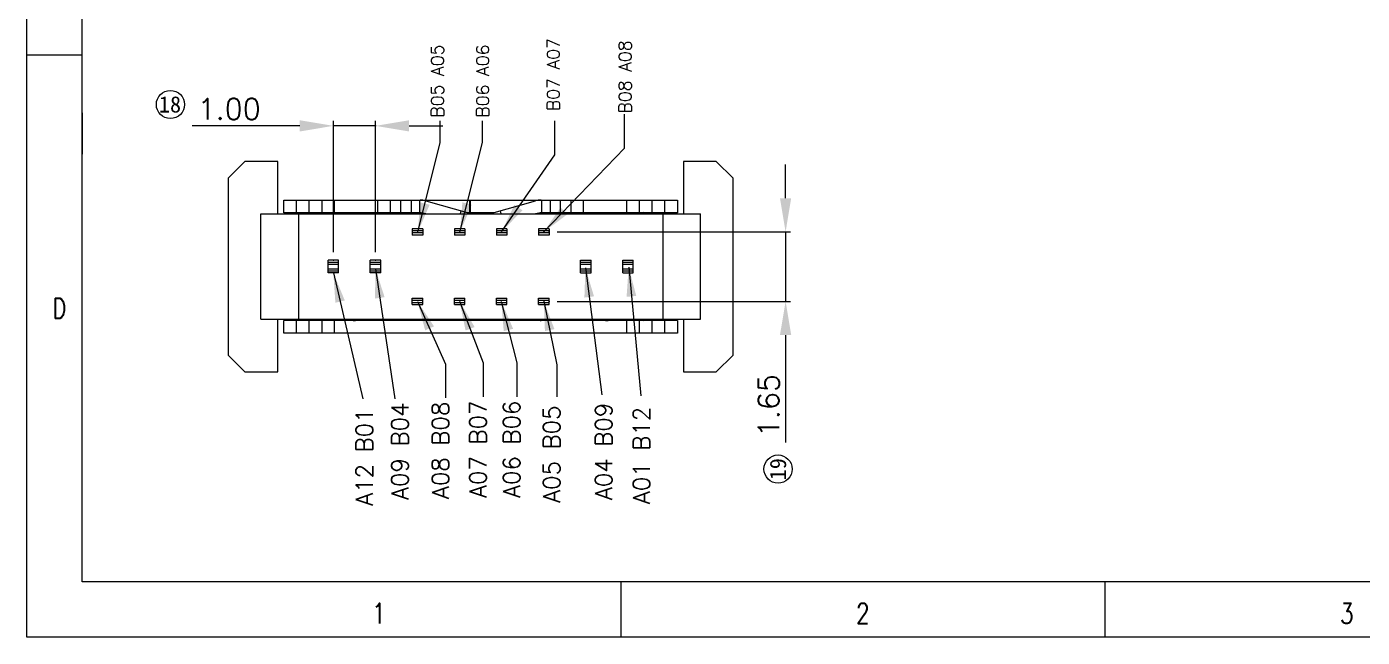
# Model space of a CAD drawing. Extents: x 2595 to 2747, y 707 to 762.
# Drawn here: x 2595.16 to 2626.9, y 708.06 to 722.57 of the extents above; entities that cross this region are included whole.
import ezdxf
from ezdxf.enums import TextEntityAlignment as Align

# ---------------------------------------------------------------- set-up
doc = ezdxf.new("R2010")
doc.units = 0
doc.header["$MEASUREMENT"] = 0
doc.layers.get('0').update_dxf_attribs({"linetype": 'CONTINUOUS', "lineweight": 20})
doc.layers.add('HANBO', color=7, linetype='CONTINUOUS', lineweight=9)
doc.styles.add('ROMANS', font='ROMANS.SHX', dxfattribs={"bigfont": 'gbcbig.shx'})
doc.styles.get("Standard").update_dxf_attribs({"font": 'simplex.shx', "bigfont": 'gbcbig.shx'})
doc.styles.add('style2', font='')
doc.styles.get('style2').set_extended_font_data('SimSun')
doc.dimstyles.new('汉博电子', dxfattribs={"dimtxt": 0.5, "dimasz": 0.8, "dimexe": 0.12, "dimexo": 0.19, "dimgap": 0.15, "dimtad": 1, "dimzin": 1, "dimdsep": 46, "dimtxsty": 'ROMANS', "dimcen": 2.13, "dimclrd": 3, "dimclre": 3, "dimclrt": 2, "dimazin": 2, "dimtfac": 1, "dimtmove": 0, "dimatfit": 3, "dimfxl": 1, "dimlwd": 13, "dimlwe": 13, "dimarcsym": 0})

# ---------------------------------------------------------------- blocks, each defined once
blk = doc.blocks.new('*D36')
at = {"color": 3, "lineweight": 13, "transparency": 16777216}
for p, q in [((2601.651, 720.214), (2599.099, 720.214)), ((2602.451, 717.21), (2602.451, 720.334)), ((2603.451, 720.214), (2602.451, 720.214)), ((2603.451, 717.21), (2603.451, 720.334)), ((2604.251, 720.214), (2605.051, 720.214))]:
    blk.add_line(p, q, dxfattribs=at)
at = {"color": 3, "transparency": 16777216}
for points in [[(2601.651, 720.347), (2601.651, 720.08), (2602.451, 720.214)], [(2604.251, 720.347), (2604.251, 720.08), (2603.451, 720.214)]]:
    blk.add_solid(points, dxfattribs=at)
at = {"layer": 'HANBO', "color": 0, "transparency": 16777216}
for p in [(2603.451, 720.214), (2602.451, 717.02), (2603.451, 717.02)]:
    blk.add_point(p, dxfattribs=at)
at = {"color": 2, "transparency": 16777216, "insert": (2599.975, 720.614), "char_height": 0.5, "attachment_point": 5, "style": 'ROMANS'}
blk.add_mtext('1.00', dxfattribs=at)
blk = doc.blocks.new('*D37')
at = {"color": 3, "lineweight": 13, "transparency": 16777216}
for p, q in [((2613.197, 718.495), (2613.197, 719.295)), ((2607.766, 717.695), (2613.317, 717.695)), ((2613.197, 717.695), (2613.197, 716.045)), ((2607.766, 716.045), (2613.317, 716.045)), ((2613.197, 715.245), (2613.197, 712.693))]:
    blk.add_line(p, q, dxfattribs=at)
at = {"color": 3, "transparency": 16777216}
for points in [[(2613.063, 718.495), (2613.33, 718.495), (2613.197, 717.695)], [(2613.063, 715.245), (2613.33, 715.245), (2613.197, 716.045)]]:
    blk.add_solid(points, dxfattribs=at)
at = {"layer": 'HANBO', "color": 0, "transparency": 16777216}
for p in [(2607.576, 717.695), (2607.576, 716.045), (2613.197, 716.045)]:
    blk.add_point(p, dxfattribs=at)
at = {"color": 2, "transparency": 16777216, "insert": (2612.797, 713.569), "char_height": 0.5, "attachment_point": 5, "rotation": 90, "style": 'ROMANS'}
blk.add_mtext('1.65', dxfattribs=at)

msp = doc.modelspace()

# ---------------------------------------------------------------- linework, layer by layer
at = {"color": 7, "linetype": 'Continuous'}
for p, q in [((2600.351, 719.37), (2599.951, 718.97)), ((2601.131, 719.37), (2600.351, 719.37)), ((2601.131, 718.12), (2601.131, 719.37)), ((2610.771, 719.37), (2610.771, 718.12)), ((2611.551, 719.37), (2610.771, 719.37)), ((2611.951, 718.97), (2611.551, 719.37)), ((2599.951, 718.97), (2599.951, 714.77)), ((2611.951, 714.77), (2611.951, 718.97)), ((2601.276, 718.15), (2601.276, 718.45)), ((2601.276, 718.45), (2605.705, 718.45)), ((2601.576, 718.15), (2601.576, 718.45)), ((2601.876, 718.15), (2601.876, 718.45)), ((2602.176, 718.45), (2602.176, 718.15)), ((2602.476, 718.15), (2602.476, 718.45)), ((2603.508, 718.15), (2603.508, 718.45)), ((2603.805, 718.15), (2603.805, 718.45)), ((2604.051, 718.15), (2604.051, 718.45)), ((2604.301, 718.45), (2604.301, 718.15)), ((2604.501, 718.45), (2604.501, 718.15)), ((2604.648, 718.431), (2605.683, 718.139)), ((2605.47, 718.12), (2605.49, 718.193)), ((2605.696, 718.15), (2605.696, 718.45)), ((2605.706, 718.15), (2605.706, 718.45)), ((2605.706, 718.45), (2610.626, 718.45)), ((2606.22, 718.139), (2607.254, 718.431)), ((2606.412, 718.193), (2606.433, 718.12)), ((2607.401, 718.15), (2607.401, 718.45)), ((2607.601, 718.45), (2607.601, 718.15)), ((2607.851, 718.15), (2607.851, 718.45)), ((2608.098, 718.15), (2608.098, 718.45)), ((2608.394, 718.15), (2608.394, 718.45)), ((2609.426, 718.15), (2609.426, 718.45)), ((2609.726, 718.15), (2609.726, 718.45)), ((2610.026, 718.15), (2610.026, 718.45)), ((2610.326, 718.15), (2610.326, 718.45)), ((2610.626, 718.45), (2610.626, 718.15)), ((2600.731, 715.62), (2600.731, 718.12)), ((2600.731, 718.12), (2611.171, 718.12)), ((2604.512, 718.15), (2601.276, 718.15)), ((2601.626, 718.12), (2601.626, 715.62)), ((2604.646, 718.12), (2604.566, 718.143)), ((2605.705, 718.15), (2605.643, 718.15)), ((2605.678, 718.12), (2605.683, 718.139)), ((2606.26, 718.15), (2605.706, 718.15)), ((2606.22, 718.139), (2606.225, 718.12)), ((2607.336, 718.143), (2607.257, 718.12)), ((2610.626, 718.15), (2607.39, 718.15)), ((2610.276, 718.12), (2610.276, 715.62)), ((2611.171, 715.62), (2611.171, 718.12)), ((2604.326, 717.77), (2604.326, 717.62)), ((2604.576, 717.77), (2604.326, 717.77)), ((2604.576, 717.72), (2604.326, 717.72)), ((2604.576, 717.67), (2604.326, 717.67)), ((2604.576, 717.62), (2604.326, 717.62)), ((2604.576, 717.77), (2604.576, 717.62)), ((2605.326, 717.77), (2605.326, 717.62)), ((2605.576, 717.77), (2605.326, 717.77)), ((2605.576, 717.72), (2605.326, 717.72)), ((2605.576, 717.67), (2605.326, 717.67)), ((2605.576, 717.62), (2605.326, 717.62)), ((2605.576, 717.77), (2605.576, 717.62)), ((2606.326, 717.77), (2606.326, 717.62)), ((2606.576, 717.77), (2606.326, 717.77)), ((2606.576, 717.72), (2606.326, 717.72)), ((2606.576, 717.67), (2606.326, 717.67)), ((2606.576, 717.62), (2606.326, 717.62)), ((2606.576, 717.77), (2606.576, 717.62)), ((2607.326, 717.77), (2607.326, 717.62)), ((2607.576, 717.77), (2607.326, 717.77)), ((2607.576, 717.72), (2607.326, 717.72)), ((2607.576, 717.67), (2607.326, 717.67)), ((2607.576, 717.62), (2607.326, 717.62)), ((2607.576, 717.77), (2607.576, 717.62)), ((2602.326, 716.72), (2602.326, 717.02)), ((2602.576, 717.02), (2602.326, 717.02)), ((2602.576, 716.97), (2602.326, 716.97)), ((2602.576, 716.92), (2602.326, 716.92)), ((2602.576, 716.72), (2602.576, 717.02)), ((2603.326, 716.72), (2603.326, 717.02)), ((2603.576, 717.02), (2603.326, 717.02)), ((2603.576, 716.97), (2603.326, 716.97)), ((2603.576, 716.92), (2603.326, 716.92)), ((2603.576, 716.72), (2603.576, 717.02)), ((2608.326, 716.72), (2608.326, 717.02)), ((2608.326, 717.02), (2608.576, 717.02)), ((2608.576, 716.97), (2608.326, 716.97)), ((2608.576, 716.92), (2608.326, 716.92)), ((2608.576, 716.72), (2608.576, 717.02)), ((2609.326, 716.72), (2609.326, 717.02)), ((2609.326, 717.02), (2609.576, 717.02)), ((2609.576, 716.97), (2609.326, 716.97)), ((2609.576, 716.92), (2609.326, 716.92)), ((2609.576, 716.72), (2609.576, 717.02)), ((2602.326, 716.82), (2602.576, 716.82)), ((2602.326, 716.77), (2602.576, 716.77)), ((2602.576, 716.72), (2602.326, 716.72)), ((2603.326, 716.82), (2603.576, 716.82)), ((2603.326, 716.77), (2603.576, 716.77)), ((2603.576, 716.72), (2603.326, 716.72)), ((2608.326, 716.82), (2608.576, 716.82)), ((2608.326, 716.77), (2608.576, 716.77)), ((2608.326, 716.72), (2608.576, 716.72)), ((2609.326, 716.82), (2609.576, 716.82)), ((2609.326, 716.77), (2609.576, 716.77)), ((2609.326, 716.72), (2609.576, 716.72)), ((2604.326, 715.97), (2604.326, 716.12)), ((2604.326, 716.12), (2604.576, 716.12)), ((2604.326, 716.07), (2604.576, 716.07)), ((2604.326, 716.02), (2604.576, 716.02)), ((2604.326, 715.97), (2604.576, 715.97)), ((2604.576, 715.97), (2604.576, 716.12)), ((2605.326, 715.97), (2605.326, 716.12)), ((2605.326, 716.12), (2605.576, 716.12)), ((2605.326, 716.07), (2605.576, 716.07)), ((2605.326, 716.02), (2605.576, 716.02)), ((2605.326, 715.97), (2605.576, 715.97)), ((2605.576, 715.97), (2605.576, 716.12)), ((2606.326, 715.97), (2606.326, 716.12)), ((2606.326, 716.12), (2606.576, 716.12)), ((2606.326, 716.07), (2606.576, 716.07)), ((2606.326, 716.02), (2606.576, 716.02)), ((2606.326, 715.97), (2606.576, 715.97)), ((2606.576, 715.97), (2606.576, 716.12)), ((2607.326, 715.97), (2607.326, 716.12)), ((2607.326, 716.12), (2607.576, 716.12)), ((2607.326, 716.07), (2607.576, 716.07)), ((2607.326, 716.02), (2607.576, 716.02)), ((2607.326, 715.97), (2607.576, 715.97)), ((2607.576, 715.97), (2607.576, 716.12)), ((2600.731, 715.62), (2611.171, 715.62)), ((2601.131, 714.37), (2601.131, 715.62)), ((2604.566, 715.598), (2604.646, 715.62)), ((2605.478, 715.59), (2605.47, 715.62)), ((2605.683, 715.602), (2605.678, 715.62)), ((2606.225, 715.62), (2606.22, 715.602)), ((2606.433, 715.62), (2606.424, 715.59)), ((2607.257, 715.62), (2607.336, 715.598)), ((2610.771, 715.62), (2610.771, 714.37)), ((2601.276, 715.29), (2601.276, 715.59)), ((2610.626, 715.59), (2601.276, 715.59)), ((2601.576, 715.29), (2601.576, 715.59)), ((2601.876, 715.29), (2601.876, 715.59)), ((2602.176, 715.59), (2602.176, 715.29)), ((2602.476, 715.29), (2602.476, 715.59)), ((2605.683, 715.602), (2605.643, 715.59)), ((2606.26, 715.59), (2606.22, 715.602)), ((2609.426, 715.29), (2609.426, 715.59)), ((2609.726, 715.29), (2609.726, 715.59)), ((2610.026, 715.29), (2610.026, 715.59)), ((2610.326, 715.29), (2610.326, 715.59)), ((2610.626, 715.59), (2610.626, 715.29)), ((2610.626, 715.29), (2601.276, 715.29)), ((2599.951, 714.77), (2600.351, 714.37)), ((2611.551, 714.37), (2611.951, 714.77)), ((2600.351, 714.37), (2601.131, 714.37)), ((2610.771, 714.37), (2611.551, 714.37))]:
    msp.add_line(p, q, dxfattribs=at)
at = {"layer": 'HANBO'}
for p, q in [((2596.482, 721.892), (2595.165, 721.892)), ((2596.482, 720.521), (2596.482, 719.542)), ((2609.28, 709.381), (2609.28, 708.064)), ((2620.781, 709.381), (2620.781, 708.064))]:
    msp.add_line(p, q, dxfattribs=at)
at = {"layer": 'HANBO', "linetype": 'Continuous', "lineweight": 0}
for points in [[(2595.165, 760.742), (2669.401, 760.742), (2669.401, 708.064), (2595.165, 708.064)], [(2596.482, 759.425), (2668.084, 759.425), (2668.086, 709.381), (2596.482, 709.381)]]:
    msp.add_lwpolyline(points, close=True, dxfattribs=at)
at = {"layer": 'HANBO', "color": 3, "ltscale": 2}
for centre in [(2598.581, 720.721), (2613.017, 712.061)]:
    msp.add_circle(centre, 0.335, dxfattribs=at)
at = {"layer": 'HANBO', "color": 7, "linetype": 'Continuous'}
for centre, radius, start, end in [((2602.981, 716.95), 1.5, 126.6204, 128.7189), ((2604.512, 717.95), 0.5, 74.2183, 90), ((2607.39, 717.95), 0.5, 90, 105.7817), ((2608.921, 716.95), 1.5, 51.2811, 53.3796), ((2602.981, 716.95), 1.2, 90, 101.0476), ((2604.512, 717.95), 0.2, 74.2183, 90), ((2607.39, 717.95), 0.2, 90, 105.7817), ((2608.921, 716.95), 1.2, 78.9524, 90), ((2602.981, 716.79), 1.5, 231.2811, 233.3796), ((2608.921, 716.79), 1.5, 306.6204, 308.7189), ((2602.981, 716.79), 1.2, 258.9524, 270), ((2607.39, 715.79), 0.2, 254.2183, 270), ((2608.921, 716.79), 1.2, 270, 281.0476)]:
    msp.add_arc(centre, radius, start, end, dxfattribs=at)

# ---------------------------------------------------------------- texts
at = {"color": 2, "rotation": 90}
for s, insert, char_height, attachment_point in [('\\A1; B05 A05', (2604.774, 720.204), 0.3, 1), ('\\A1; B06 A06', (2605.849, 720.204), 0.3, 1), ('\\A1; B07 A07', (2607.528, 720.358), 0.3, 1), ('\\A1; B08 A08', (2609.235, 720.302), 0.3, 1), ('\\A1;A09 B04', (2604.233, 713.641), 0.4, 9), ('\\A1; A08 B08', (2604.798, 713.66), 0.4, 3), ('\\A1; A07 B07', (2605.689, 713.688), 0.4, 3), ('\\A1; A06 B06', (2606.487, 713.688), 0.4, 3), ('\\A1; A05 B05', (2607.439, 713.571), 0.4, 3), ('\\A1;A04 B09', (2609.075, 713.636), 0.4, 9), ('\\A1;A01 B12', (2609.974, 713.54), 0.4, 9), ('\\A1;A12 B01', (2603.389, 713.5), 0.4, 9)]:
    msp.add_mtext(s, dxfattribs=dict(at, insert=insert, char_height=char_height, attachment_point=attachment_point))
at = {"layer": 'HANBO', "color": 3, "style": 'style2'}
msp.add_text('18', height=0.3866, dxfattribs=at).set_placement((2598.307, 720.531))
at = {"layer": 'HANBO', "style": 'ROMANS', "width": 0.75}
for s, p in [('D', (2595.941, 715.637)), ('1', (2603.529, 708.388)), ('2', (2615.031, 708.388)), ('3', (2626.532, 708.388))]:
    msp.add_text(s, height=0.484, dxfattribs=at).set_placement(p, align=Align.CENTER)
at = {"layer": 'HANBO', "color": 3, "style": 'style2'}
msp.add_text('19', height=0.3866, rotation=90, dxfattribs=at).set_placement((2613.209, 711.794))

# ---------------------------------------------------------------- dimensions: what is measured, and where the dimension line sits
at = {"color": 2}
dim = msp.add_linear_dim(base=(2603.451, 720.214), p1=(2602.451, 717.02), p2=(2603.451, 717.02), dimstyle='汉博电子', dxfattribs=at)
dim.commit()
dim.dimension.update_dxf_attribs({"geometry": '*D36', "text_midpoint": (2599.975, 720.214), "dimtype": 160})
dim = msp.add_linear_dim(base=(2613.197, 716.045), p1=(2607.576, 717.695), p2=(2607.576, 716.045), angle=90, dimstyle='汉博电子', dxfattribs=at)
dim.commit()
dim.dimension.update_dxf_attribs({"geometry": '*D37', "text_midpoint": (2612.797, 713.569)})

# ---------------------------------------------------------------- leaders
at = {"color": 2, "annotation_type": 0, "has_hookline": 1, "horizontal_direction": (0, 1, 0)}
for points, hookline_direction in [([(2604.457, 717.689), (2604.992, 719.82), (2604.992, 720.332)], 0), ([(2605.459, 717.69), (2605.992, 719.82), (2605.992, 720.332)], 0), ([(2606.449, 717.698), (2607.716, 719.527), (2607.716, 720.332)], 0), ([(2607.448, 717.692), (2609.371, 719.686), (2609.371, 720.491)], 0), ([(2602.451, 716.72), (2603.153, 713.731)], 1), ([(2603.451, 716.82), (2603.913, 713.731)], 1), ([(2608.44, 716.843), (2608.833, 713.821)], 1), ([(2609.468, 716.86), (2609.756, 713.797)], 1), ([(2604.451, 716.042), (2605.118, 714.555), (2605.118, 713.75)], 1), ([(2605.451, 716.047), (2606.009, 714.583), (2606.009, 713.778)], 1), ([(2606.441, 716.044), (2606.807, 714.583), (2606.807, 713.778)], 1), ([(2607.451, 716.048), (2607.759, 714.539), (2607.759, 713.78)], 1)]:
    msp.add_leader(points, dimstyle='汉博电子', override={"dimtxt": 1, "dimasz": 0.7, "dimexe": 0.5, "dimexo": 0.5, "dimtad": 0, "dimzin": 0, "dimcen": 0, "dimtol": 0, "dimtzin": 0, "dimarcsym": 2}, dxfattribs=dict(at, hookline_direction=hookline_direction))

doc.saveas('drawing.dxf')
